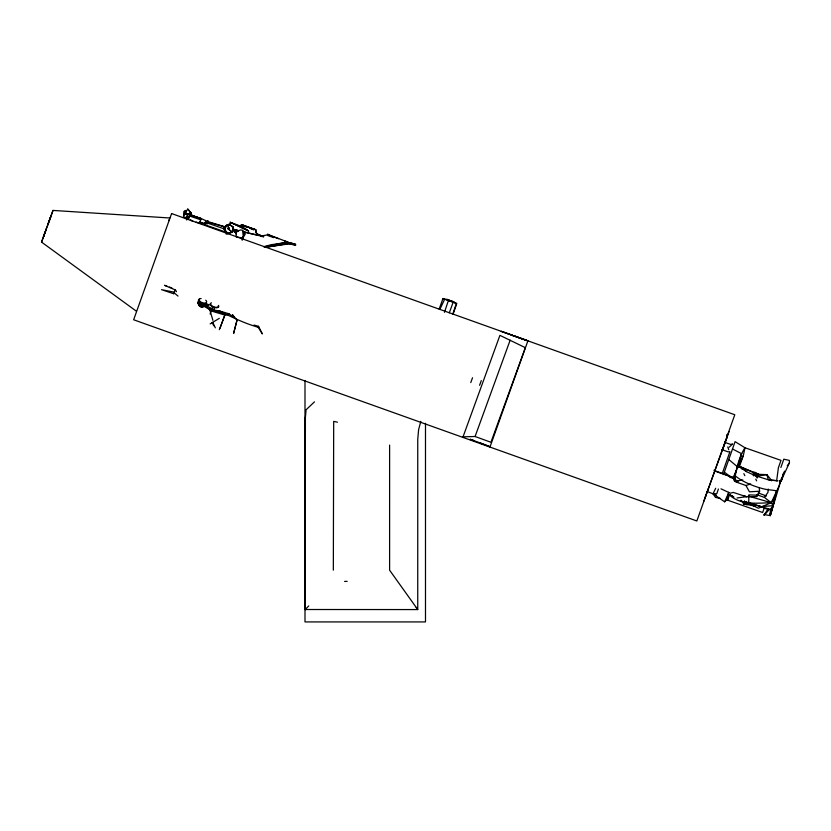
<?xml version="1.0" encoding="UTF-8"?>
<svg xmlns="http://www.w3.org/2000/svg" width="831" height="831" viewBox="0 0 831 831"><rect width="100%" height="100%" fill="white"/><g stroke="black" fill="none" stroke-linecap="round" stroke-linejoin="round"><path stroke-width="1.25" d="M389.614 445.094L389.604 570.18L417.744 609.57L305.195 609.507M186.217 218.709L186.217 216.829M333.335 570.17L333.688 421.379L337.448 422.19M737.866 481.887L737.876 480.837L735.04 479.84M775.219 496.938L773.121 505.674L770.327 509.445L770.275 515.615L764.312 514.576L764.084 515.199L769.132 509.434L764.105 508.281M288.606 243.525L295.535 245.436L295.556 244.376L294.361 243.857L289.095 242.569L267.416 234.249L269.545 235.059L267.727 235.495L273.69 237.645M220.08 328.172L224.837 315.001L210.326 310.721L210.222 308.997L225.461 314.471L219.062 310.836L209.796 309.579L197.664 302.681L199.243 298.952M755.462 506.224L743.714 503.835L744.451 501.363L758.371 508.208L771.241 502.693L779.385 485.242L780.091 480.557M192.106 216.133L190.829 212.611L187.775 209.08L185.583 212.57L185.926 210.44L184.534 211.531L184.534 213.349L184.492 212.705M773.339 501.924L773.121 505.674L770.275 515.615L769.963 513.267M244.698 235.173L244.667 233.48L244.761 234.228M776.04 494.258L770.275 515.615L781.639 477.908M768.228 489.054L767.958 492.388L764.395 497.395L757.062 494.819M305.403 417.214L305.206 609.622L304.998 419.562M305.216 419.624L306.068 409.797L314.482 401.84M196.158 222.054L199.544 223.227L199.918 222.095L205.184 223.591L205.88 221.555L205.517 220.527L201.133 218.522L189.925 214.595L188.357 219.197M186.902 219.758L187.401 219.041M769.496 480.079L776.663 480.702L778.398 467.708L780.995 460.374L745.002 447.764L735.082 441.656L723.479 474.584M136.263 311.116L41.55 242.101L46.536 228.213M734.562 479.664C736.536 468.632 738.759 457.279 745.002 447.764L744.441 448.138M184.409 212.456L184.42 213.463M729.088 431.518L726.491 438.81M204.748 222.843L207.21 222.937L207.667 220.693L208.488 221.752L225.668 227.029M733.648 478.168L737.19 468.113L739.486 466.388L743.371 455.388L745.002 447.764M732.495 448.989L741.584 453.664L738.385 466.783L743.371 455.388M226.25 234.217L226.603 232.784L223.851 227.767L227.611 224.734L229.616 224.547L232.888 226.655L233.573 229.491L236.191 233.843M734.666 479.684L735.57 476.08A27.579 8.133 19.4 0 0 765.985 489.397L776.31 490.685L774.991 497.052L771.241 502.693C756.688 503.139 739.237 505.601 728.268 493.676L728.683 492.264M707.254 491.588L713.04 493.791L724.653 501.81L726.699 499.805L727.946 494.902M420.829 421.359L418.606 429.648L417.754 439.422L417.744 609.57L416.227 607.461M750.642 483.933L745.968 485.512L736.868 482.281L734.552 481.18L734.095 477.171L733.087 477.513L714.795 471.094M779.738 483.112L781.462 480.276L783.384 473.379M173.814 293.644L175.289 289.614L176.463 291.671M185.012 212.985L184.16 214.627L185.365 214.18L184.389 213.962L184.16 214.627L184.731 213.255M737.19 468.113L741.584 453.664M185.645 214.003L184.274 213.172L184.565 211.801L184.305 212.85M201.102 218.678L191.359 215.271M169.95 218.002L53.007 210.42L48.312 223.487M741.096 500.231L743.714 503.835L744.472 501.415L743.714 503.835L748.056 504.459M752.896 474.865L753.665 472.455L754.693 472.205L758.558 474.314L766.878 474.626L771.77 480.63L769.475 479.622M779.405 481.045L781.462 480.276L783.716 473.296M242.195 240.232L244.854 232.192L263.531 236.669L256.291 233.511L255.657 230.914L257.548 235.152L243.67 231.88M258.545 326.323L262.347 333.937L258.223 327.279L258.545 326.323L254.026 325.046M444.45 312.331L448.387 300.552L442.954 298.537L439.173 309.08M746.809 504.936L747.63 502.485M208.228 222.5L207.667 220.693L206.358 221.493M781.462 480.276L784.526 471.156M184.16 214.627L184.513 213.598L185.313 214.19L184.534 213.64L184.16 214.627L184.762 213.816M188.294 219.311L189.894 214.637L184.866 213.359L183.412 216.195L185.999 218.511M205.756 224.526L204.333 224.048L206.067 225.388L207.355 225.056M452.802 314.025L456.385 303.388L448.387 300.552M199.544 223.227L200.977 218.979M453.155 314.056L456.811 303.523L451.846 301.705M734.635 477.835L734.375 478.77L733.087 477.513L713.891 470.294M718.41 489.012L716.769 493.687L713.04 493.791L715.678 488.264M724.653 501.81L728.268 493.676L727.613 500.179L762.64 512.509L764.156 508.198M757.29 477.918L758.558 474.314L739.486 466.388L746.467 471.624L756.927 476.485M242.288 239.484L244.854 232.192M481.294 380.588L479.591 385.293M722.222 473.566L729.93 451.69L728.039 451.825L721.931 449.675M744.856 501.56L743.714 503.835L744.566 501.405M753.561 475.862L754.413 473.431L753.665 472.455M780.87 467.469L783.81 459.179L789.336 460.395L789.45 462.805L779.987 482.977M705.031 497.842L706.537 493.593M49.434 220.402L51.107 215.686L49.465 220.111M489.958 447.068L527.903 340.845L515.22 336.202M722.669 449.301L727.167 437.023L726.834 434.54M45.383 231.402L43.461 236.804L44.832 233.096M45.539 231.215L48.634 222.334M47.045 227.06L48.572 222.843M726.014 440.201L703.867 501.01L704.054 500.511M48.936 221.576L53.007 210.42M46.484 228.556L41.55 242.101M48.364 223.155L49.372 220.329M210.098 314.004L210.96 311.625M211.822 309.236L212.694 306.857A4.498 2.244 20 0 1 210.253 303.595M213.702 309.942L214.564 307.563A4.498 2.244 20 0 0 218.636 305.704M219.322 329.689L224.837 315.001M470.762 382.582L472.527 377.752M463.137 436.576L499.919 335.36L525.348 347.67L490.934 442.279L475.072 436.504L463.033 436.826M475.072 436.504L510.172 340.128M722.253 450.423L722.918 448.605M449.322 312.747L453.175 302.193M708.292 488.898L706.963 492.43M228.432 315.115L228.961 313.775L219.062 310.836C231.849 317.11 244.241 323.29 258.223 327.279M743.714 503.835L744.721 501.457M732.849 478.469L736.536 469.941M720.986 488.815L730.324 493.209L733.306 492.43L746.248 496.678L756.563 496.574L759.627 491.214L759.191 487.631M439.921 309.257L444.699 299.108M756.844 477.721L758.558 474.314L754.413 473.431M227.31 233.978L232.192 232.223L233.573 229.491L238.622 230.686L233.573 229.491L236.191 233.636M757.457 476.423L758.558 474.314L756.054 474.719M186.445 219.768L187.037 218.709L187.1 219.519M205.756 222.656L207.21 222.937L208.488 221.752M237.043 231.247L235.994 232.95L236.316 236.908L241.385 237.884L243.369 237.458L244.73 233.864L242.61 230.364L240.72 229.927L237.043 231.247L237.874 230.603L236.596 231.797M764.084 515.199L767.802 509.174M511.865 335.36L527.914 340.866L501.176 331.32L512.031 335.122M787.217 465.848L789.45 462.805M210.222 308.997L210.326 310.721M246.672 227.632L247.472 226.77L255.73 229.74L255.688 231.517L255.73 229.74L241.582 224.64L240.336 226.032L231.807 222.853L228.847 224.162M756.563 496.574L757.789 495.214L757.218 494.684M764.312 514.576L769.132 509.434M305.195 609.559L308.727 605.944M734.552 481.18L733.087 477.513L734.355 478.625L733.087 477.513M729.171 447.203L732.651 443.983L730.657 444.419L724.549 442.279M198.484 303.855L199.315 304.562L200.25 303.72L201.071 304.26L197.664 302.681L199.482 301.944L214.575 310.119L209.796 309.579L202.795 303.731L197.664 302.681L200.801 306.514L202.951 306.868M225.907 225.814L224.214 227.268L226.863 225.035M227.611 224.734L223.851 227.767L225.315 232.649M210.16 323.924L219.301 318.335M240.367 225.939L248.604 230.976L230.021 222.157L239.151 226.375L240.523 225.845M268.101 234.851L268.735 234.477L267.437 234.809M241.79 238.663L243.14 237.874M185.926 210.44L183.911 211.479L187.484 214.273L190.829 212.611M294.299 244.989L295.556 244.376L289.095 242.6L287.91 243.265L283.039 242.974L271.155 244.719L263.635 246.734M202.182 223.986L199.606 223.02L203.096 223.664L199.918 222.095M202.078 306.068L200.863 306.369L199.939 305.247L202.078 306.068L204.374 305.694M208.965 304.956L206.202 303.554L202.795 303.731L208.965 304.956L206.67 305.33M264.705 246.859L283.039 242.974L294.361 243.857L295.535 245.436M758.558 474.314L753.956 475.218L768.363 479.809L777.899 480.744L776.663 480.702M737.876 480.837L742.789 479.954M234.415 232.296L236.814 231.891M265.151 247.378L288.596 243.504M265.38 247.274L290.383 243.67M260.612 236.035L266.855 235.048M756.459 476.277L766.878 474.626L768.363 479.809M737.004 497.987L749.136 496.315L771.241 502.693L773.121 505.674L761.227 506.64L748.752 503.181L748.824 494.881L757.882 495.203M198.422 304.001A3.095 1.548 20 0 0 200.801 306.514L204.239 306.12A3.095 1.548 20 0 1 200.801 306.514L198.931 305.403M234.425 231.797L236.825 231.527M759.627 491.214L749.448 491.838L745.968 485.512M202.795 303.731L206.202 303.554M344.585 581.43L347.15 581.378M200.801 306.514L202.868 306.483M233.168 230.166L237.988 230.519M201.029 302.962L197.664 302.681L199.315 304.562M260.467 236.347L263.749 236.679L258.399 234.633M720.467 498.465L715.47 497.395L713.04 493.791L716.457 495.297M184.389 213.962L185.365 214.18M250.069 228.421L255.73 229.74L241.842 225.118L239.151 226.375L248.604 230.976M190.372 220.308L192.553 220.838M209.454 222.542L225.606 227.154M189.759 215.063L201.133 218.522M770.327 509.445L748.045 502.495M225.461 314.471L209.796 309.579L212.196 310.358M205.08 222.251L225.076 229.179M221.794 313.453L226.593 315.001L228.961 313.775L234.249 317.598L232.42 314.689L237.043 320.07L233.584 333.46L237.043 320.07M190.517 220.07L192.595 220.755M744.451 501.363L748.139 502.599M729.556 477.139L733.171 478.365M189.458 215.956L200.707 219.789M473.691 440.451L470.138 439.246L489.449 446.372M448.574 300.033L454.142 301.996L446.621 299.243L447.12 299.43M207.189 225.565L225.876 232.14M446.953 299.97L450.631 301.269M244.719 226.655L241.063 225.357L241.644 224.796L247.046 227.393M442.954 298.537L445.728 299.534M166.948 286.176L164.517 285.303L175.175 289.884M169.379 287.059L171.809 287.931M241.842 224.702L247.056 226.603M269.265 235.277L278.603 238.726M284.431 240.876L287.931 242.164M758.215 492.928L766.525 496.014M212.694 306.857L214.564 307.563M479.31 442.653L489.417 446.621M200.25 303.72L197.664 302.681L202.058 304.624M726.699 499.805L727.613 500.179L729.504 494.798M732.807 496.169L729.535 494.809L733.887 497.083M753.405 472.579L739.632 466.534L742.301 469.359M237.251 231.08L238.113 231.454M769.568 479.58L771.77 480.63M743.922 495.536L746.248 496.678M247.472 226.77L253.621 229.896M740.431 500.48L743.693 502.184M244.74 226.624L241.582 224.64M724.341 472.143L730.958 477.067M734.926 480.817L736.868 482.281M764.395 497.395L771.241 502.693M728.777 459.533L737.076 466.451M174.074 292.772L177.99 296.065M184.866 213.359L189.104 216.974M225.211 231.35L223.851 227.767L225.211 231.35L226.603 232.784M187.775 209.08L190.528 212.476L191.836 215.946M205.517 220.527L207.21 222.937M212.092 322.542L213.868 325.773M743.828 473.618L744.856 475.675M755.784 479.186L756.605 480.858M212.653 322.324L215.333 327.819M186.996 216.476L187.505 217.753M727.769 446.922L728.745 449.727M210.243 311.376L212.923 320.351M190.528 212.476L191.037 215M734.095 477.171L734.375 478.77M242.61 230.364L243.369 237.458M198.495 299.711L198.578 300.78M184.534 211.531L184.534 212.061M425.493 423.301L425.493 621.92L304.998 621.92L304.998 380.463M205.724 300.188A3.937 1.963 20 0 1 205.143 303.035A3.937 1.963 20 0 1 199.72 301.061A3.937 1.963 20 0 1 201.112 298.506M232.888 226.655A4.498 4.498 0 0 1 232.192 232.223M218.418 305.393A4.165 2.078 20 0 1 213.775 306.826A4.165 2.078 20 0 1 211.396 302.754M202.193 307.023A2.379 1.184 20 0 1 199.409 306.016M169.42 219.519L169.088 220.527L169.42 219.519M174.292 292.19L173.721 293.779L161.505 289.655L174.292 292.19M171.591 213.557L133.646 319.769L696.845 520.975L734.791 414.752L171.591 213.557M203.003 306.088L200.863 306.369L204.291 305.974L203.003 306.088M744.555 469.879L739.632 466.534L746.467 471.624L744.555 469.879M231.797 231.828L227.767 228.535L231.797 231.828M229.283 228.359L228.037 226.842L229.283 228.359M226.032 231.537A3.937 3.937 0 0 0 232.753 230.353A3.937 3.937 0 0 0 228.369 225.128A3.937 3.937 0 0 0 226.032 231.537"/></g></svg>
